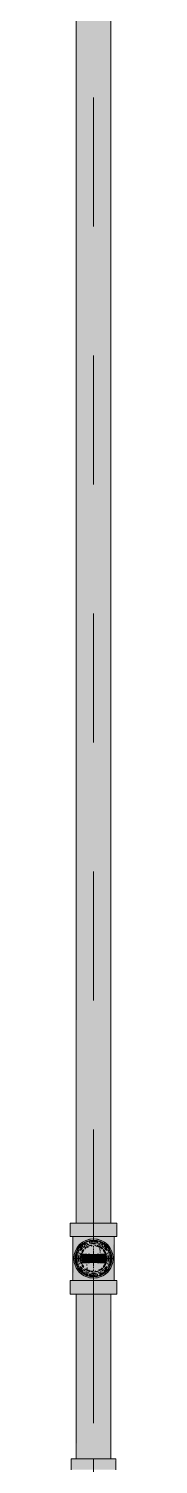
# Model space of a CAD drawing. Header units: millimetres. Extents: x -4000 to 187956, y -58990 to 162485.
# Drawn here: x 84221 to 84279, y 128197 to 129963 of the extents above; entities that cross this region are included whole.
import ezdxf

# ---------------------------------------------------------------- set-up
doc = ezdxf.new("R2010")
doc.units = ezdxf.units.MM
doc.linetypes.add('Dash 1_16_', pattern=[317.5, 158.75, -158.75])
for name, color, linetype, lineweight in [('F-SPRN', 3, 'Continuous', 9), ('P-PIPE', 3, 'Continuous', 9), ('P-PIPE-CNTR', 3, 'Continuous', 9)]:
    doc.layers.add(name, color=color, linetype=linetype, lineweight=lineweight)

# ---------------------------------------------------------------- blocks, each defined once
blk = doc.blocks.new('Sprinkler_Up - DN20-V258-FFS - TANG 1')
at = {"layer": 'F-SPRN', "transparency": 33554534}
for points in [[(-22.2, 0), (-3.9, 0.7), (-1.7, 2.9), (-1.2, 3.5), (-0.6, 4), (0.6, 4), (1.2, 3.5), (1.7, 2.9), (4.6, 0), (22.2, 0), (18, 13.1), (6.9, 21.2), (-6.9, 21.2), (-18, 13.1), (-20.5, 5.2)], [(-6.9, -21.2), (6.9, -21.2), (18, -13.1), (22.2, 0), (3.9, -0.7), (1.7, -2.9), (1.2, -3.5), (0.6, -4), (-0.6, -4), (-1.2, -3.5), (-1.7, -2.9), (-4.6, 0), (-22.2, 0), (-18, -13.1), (-12.4, -17.1)], [(0, -16.7), (4.3, -16.1), (11.8, -11.8), (16.1, -4.3), (16.1, 4.3), (11.8, 11.8), (8.3, 14.4), (0, 16.7), (-4.3, 16.1), (-11.8, 11.8), (-16.1, 4.3), (-16.1, -4.3), (-11.8, -11.8), (-8.3, -14.4)], [(0, -15.6), (7.8, -13.5), (13.5, -7.8), (15.1, -4), (15.1, 4), (13.5, 7.8), (7.8, 13.5), (0, 15.6), (-9.1, 12.5), (-11, 11), (-15.1, 4), (-15.1, -4), (-9.1, -12.5), (-7.8, -13.5)], [(-10.9, -5.5), (-10.9, 5.4), (-14.5, 5.4), (-14.5, -5.5)], [(-10.9, -5.5), (-7.7, -5.5), (-7.7, 5.4), (-10.9, 5.4)], [(0, -5.5), (0, 5.4), (-7.7, 5.4), (-7.7, -5.5)], [(0, 0), (5.7, 0), (2.9, 4.9), (-2.9, 4.9), (-5.7, 0)], [(2.9, -4.9), (5.7, 0), (-5.7, 0), (-2.9, -4.9)], [(0, 0), (4.6, 0), (0, 4.6), (-4.6, 0)], [(0, -4.6), (4.6, 0), (-4.6, 0)], [(0, -2.6), (1.3, 0), (-1.8, 0)], [(-1.3, 0), (1.8, 0), (0, 2.6)], [(7.7, -5.5), (7.7, 5.4), (0, 5.4), (0, -5.5)], [(10.9, -5.5), (10.9, 5.4), (7.7, 5.4), (7.7, -5.5)], [(14.5, -5.5), (14.5, 5.4), (10.9, 5.4), (10.9, -5.5)]]:
    blk.add_hatch(color=1, dxfattribs=at).paths.add_polyline_path(points)
at = {"layer": 'F-SPRN', "color": 1}
for p, q in [((-11.5, 5.4), (-14.5, 5.4)), ((-14.5, 5.4), (-11.3, 5.4)), ((-14.5, 5.4), (-14.5, 3.7)), ((-14.5, 3.3), (-14.5, 0)), ((-11.5, 5.4), (-11.5, 4)), ((-10.9, 1.9), (-10.9, 3.6)), ((-10.8, 5.4), (-9.1, 5.4)), ((-8.1, 5.4), (-10.8, 5.4)), ((-8.1, 5.4), (-8.1, 2.8)), ((-8.1, 2.5), (-8.1, 0.7)), ((-7.7, 4.8), (-7.7, 2.7)), ((-7.7, 4.8), (-7.7, 2.7)), ((-7.7, 2.1), (-7.7, 0.5)), ((-7.7, 2.1), (-7.7, 0.5)), ((-6.7, 5.4), (-4.7, 5.4)), ((-5.8, 3.8), (-5.8, 2.2)), ((-2.1, 0), (-2.1, 0)), ((-2.1, 0), (-2.1, -0.1)), ((0, 2.1), (-0.1, 2.1)), ((2.1, 0), (2.1, 0.1)), ((2.1, 0), (2.1, 0)), ((4.7, 5.4), (6.5, 5.4)), ((7.7, 5.4), (10.8, 5.4)), ((7.7, 5.2), (7.7, 2.7)), ((7.7, 5.2), (7.7, 2.7)), ((7.7, 2.3), (7.7, 0.5)), ((7.7, 2.3), (7.7, 0.5)), ((10.8, 5.4), (8.1, 5.4)), ((8.1, 5.4), (8.1, 2.8)), ((8.1, 2.5), (8.1, 0.4)), ((10.9, 5.4), (14.5, 5.4)), ((10.9, 3.6), (10.9, 0.2)), ((14.5, 5.4), (11.5, 5.4)), ((11.5, 5.4), (11.5, 4)), ((11.5, 3), (11.5, 0.2)), ((14.5, 5.4), (14.5, -5.5)), ((-14.5, -1.3), (-14.5, -3.7)), ((-11.1, -5.5), (-14.5, -5.5)), ((-14.5, -5.5), (-11.5, -5.5)), ((-10.9, -2.6), (-10.9, -1.3)), ((-10.8, -5.5), (-8.1, -5.5)), ((-7.8, -5.5), (-10.8, -5.5)), ((-8.1, -4.2), (-8.1, -5.5)), ((-7.7, -2.7), (-7.7, -4)), ((-7.7, -2.7), (-7.7, -4)), ((-7, -5.5), (-5.8, -5.5)), ((-4.8, -5.5), (-7, -5.5)), ((-5.8, -2.3), (-5.8, -3.8)), ((-2.1, -0.3), (-2, -0.4)), ((-2, -0.4), (-2, -0.5)), ((-2, -0.5), (-2, -0.6)), ((-2, -0.6), (-2, -0.7)), ((-2, -0.7), (-1.9, -0.7)), ((-1.9, -0.7), (-1.9, -0.8)), ((-1.9, -0.8), (-1.9, -0.9)), ((-1.9, -0.9), (-1.8, -1)), ((-1.8, -1), (-1.8, -1.1)), ((-1.8, -1), (-1.8, -1)), ((-1.8, -1.1), (-1.7, -1.2)), ((-1.7, -1.2), (-1.6, -1.3)), ((-1.7, -1.2), (-1.7, -1.2)), ((-1.6, -1.3), (-1.6, -1.4)), ((-1.6, -1.4), (-1.5, -1.4)), ((-1.5, -1.4), (-1.4, -1.5)), ((-1.4, -1.5), (-1.3, -1.6)), ((-1.4, -1.5), (-1.4, -1.5)), ((-1.3, -1.6), (-1.3, -1.7)), ((-1.3, -1.7), (-1.2, -1.7)), ((-1.2, -1.7), (-1.1, -1.7)), ((-1.1, -1.7), (-1.1, -1.8)), ((-1.1, -1.8), (-1, -1.8)), ((-1, -1.8), (-0.9, -1.9)), ((-0.9, -1.9), (-0.8, -1.9)), ((-0.8, -1.9), (-0.7, -2)), ((-0.8, -1.9), (-0.8, -1.9)), ((-0.7, -2), (-0.6, -2)), ((-0.6, -2), (-0.5, -2)), ((-0.5, -2), (-0.4, -2)), ((-0.4, -2), (-0.3, -2.1)), ((-0.4, -2), (-0.4, -2)), ((-0.3, -2.1), (-0.2, -2.1)), ((-0.2, -2.1), (-0.1, -2.1)), ((-0.1, -2.1), (0, -2.1)), ((0, -2.1), (0.1, -2.1)), ((0.1, -2.1), (0.2, -2.1)), ((0.1, -2.1), (0.1, -2.1)), ((0.2, -2.1), (0.3, -2.1)), ((0.3, -2.1), (0.4, -2)), ((0.4, -2), (0.5, -2)), ((0.5, -2), (0.6, -2)), ((0.6, -2), (0.7, -2)), ((0.6, -2), (0.6, -2)), ((0.7, -2), (0.8, -1.9)), ((0.8, -1.9), (0.9, -1.9)), ((0.9, -1.9), (1, -1.8)), ((0.9, -1.9), (0.9, -1.9)), ((1, -1.8), (1.1, -1.8)), ((1.1, -1.8), (1.2, -1.7)), ((1.2, -1.7), (1.3, -1.6)), ((1.2, -1.7), (1.2, -1.7)), ((1.3, -1.6), (1.4, -1.6)), ((1.4, -1.5), (1.5, -1.5)), ((1.4, -1.6), (1.4, -1.5)), ((1.5, -1.4), (1.6, -1.3)), ((1.5, -1.5), (1.5, -1.4)), ((1.6, -1.3), (1.7, -1.2)), ((1.6, -1.3), (1.6, -1.3)), ((1.7, -1.1), (1.8, -1.1)), ((1.7, -1.2), (1.7, -1.1)), ((1.8, -1), (1.9, -0.9)), ((1.8, -1.1), (1.8, -1)), ((1.9, -0.8), (2, -0.7)), ((1.9, -0.8), (1.9, -0.8)), ((1.9, -0.9), (1.9, -0.8)), ((2, -0.4), (2.1, -0.3)), ((2, -0.5), (2, -0.4)), ((2, -0.5), (2, -0.5)), ((2, -0.6), (2, -0.5)), ((2, -0.7), (2, -0.6)), ((2.1, -0.1), (2.1, 0)), ((2.1, -0.2), (2.1, -0.1)), ((2.1, -0.3), (2.1, -0.2)), ((7, -5.5), (4.8, -5.5)), ((5.8, -2.2), (5.8, -3.8)), ((5.8, -5.5), (7, -5.5)), ((7.7, -0.5), (7.7, -2.3)), ((7.7, -0.5), (7.7, -2.3)), ((7.7, -2.7), (7.7, -5.4)), ((7.7, -2.7), (7.7, -5.4)), ((10.8, -5.5), (7.7, -5.5)), ((8.1, -0.4), (8.1, -2.5)), ((8.1, -2.8), (8.1, -5.5)), ((8.1, -5.5), (10.8, -5.5)), ((10.9, -0.2), (10.9, -3.6)), ((14.5, -5.5), (10.9, -5.5)), ((11.5, -0.2), (11.5, -3)), ((11.5, -4), (11.5, -5.5)), ((11.5, -5.5), (14.5, -5.5))]:
    blk.add_line(p, q, dxfattribs=at)
at = {"layer": 'F-SPRN', "color": 1, "flags": 128}
for points in [[(-0.6, 2), (-0.7, 2), (-0.8, 1.9), (-0.9, 1.9), (-0.9, 1.9), (-1, 1.8), (-1.1, 1.8), (-1.2, 1.7), (-1.2, 1.7), (-1.3, 1.6), (-1.4, 1.6), (-1.4, 1.5), (-1.5, 1.5), (-1.5, 1.4), (-1.6, 1.3), (-1.6, 1.3), (-1.7, 1.2), (-1.7, 1.1), (-1.8, 1.1), (-1.8, 1), (-1.9, 0.9), (-1.9, 0.8), (-1.9, 0.8), (-2, 0.7), (-2, 0.6), (-2, 0.5), (-2, 0.5), (-2, 0.4), (-2.1, 0.3), (-2.1, 0.2), (-2.1, 0.1), (-2.1, 0)], [(-0.5, 2), (-0.6, 2), (-0.6, 2)], [(-0.1, 2.1), (-0.1, 2.1), (-0.2, 2.1), (-0.3, 2.1), (-0.4, 2), (-0.5, 2)], [(2.1, 0.1), (2.1, 0.2), (2.1, 0.2), (2.1, 0.3), (2, 0.4), (2, 0.5), (2, 0.6), (2, 0.7), (1.9, 0.7), (1.9, 0.8), (1.9, 0.9), (1.8, 1), (1.8, 1), (1.8, 1.1), (1.7, 1.2), (1.7, 1.2), (1.6, 1.3), (1.6, 1.4), (1.5, 1.4), (1.4, 1.5), (1.4, 1.5), (1.3, 1.6), (1.3, 1.7), (1.2, 1.7), (1.1, 1.7), (1.1, 1.8), (1, 1.8), (0.9, 1.9), (0.8, 1.9), (0.8, 1.9), (0.7, 2), (0.6, 2), (0.5, 2), (0.4, 2), (0.4, 2), (0.3, 2.1), (0.2, 2.1), (0.1, 2.1), (0, 2.1)], [(-2.1, -0.1), (-2.1, -0.2), (-2.1, -0.2), (-2.1, -0.3)]]:
    blk.add_lwpolyline(points, dxfattribs=at)
at = {"layer": 'F-SPRN', "color": 1}
for radius, start, end in [(22.2, 360, 180), (21.9, 108.2621, 125.7507), (21.9, 99.348, 107.901), (21.9, 90.145, 98.8503), (21.9, 72.5583, 89.4624), (21.9, 54.2493, 71.7379), (21.9, 165.6773, 179.2615), (21.9, 144.7698, 164.8151), (21.9, 126.6942, 143.2701), (16.7, 167.6802, 180), (16.7, 167.6802, 180), (16.7, 155.3879, 164.9693), (16.7, 155.3879, 164.9693), (15.6, 166.4265, 180), (15.6, 166.4265, 180), (15.6, 150.9409, 165), (15.6, 159.6139, 165), (16.7, 136.7213, 149.931), (16.7, 136.7213, 149.931), (15.6, 150.9409, 156.3845), (15.6, 138.4214, 150), (15.6, 138.4214, 150), (16.7, 123.1451, 130.5751), (16.7, 123.1451, 130.5751), (15.6, 126.205, 133.2078), (15.6, 126.205, 133.2078), (16.7, 120, 123.1451), (16.7, 120, 123.1451), (16.7, 106.5995, 120), (16.7, 106.5995, 120), (15.6, 114.4363, 119.9813), (15.6, 114.4363, 119.9813), (4.63, 155.7832, 180), (4.63, 155.7832, 180), (16.7, 96.4143, 105), (16.7, 96.4143, 105), (4.63, 109.0192, 138.2703), (4.63, 109.0192, 138.2703), (15.6, 95.5762, 100.6843), (15.6, 95.5762, 100.6843), (2.56, 109.0192, 168.8278), (2.56, 109.0192, 168.8278), (2.04, 109.0192, 180), (16.7, 83.0684, 90), (16.7, 83.0684, 90), (4.63, 17.9592, 90), (4.63, 17.9592, 90), (3.81, 57.0577, 90), (2.56, 14.5599, 90), (2.56, 14.5599, 90), (2.04, 10.4703, 90), (15.6, 75.573, 80.5892), (15.6, 75.573, 80.5892), (3.81, 16.1605, 43.8358), (15.6, 67.5614, 74.5481), (15.6, 67.5614, 74.5481), (16.7, 60, 75), (16.7, 60, 75), (15.6, 60.0187, 65.5637), (15.6, 60.0187, 65.5637), (15.6, 46.7922, 60), (15.6, 46.7922, 60), (16.7, 49.4249, 58.5819), (16.7, 49.4249, 58.5819), (15.6, 30, 41.5786), (15.6, 30, 41.5786), (16.7, 30, 43.2787), (16.7, 30, 43.2787), (21.9, 36.7299, 53.3058), (15.6, 23.6155, 29.5646), (15.6, 15, 29.5646), (15.6, 15, 20.3861), (16.7, 15, 24.6121), (16.7, 15, 24.6121), (15.6, 360, 13.6618), (15.6, 0, 13.6618), (16.7, 360, 12.3198), (16.7, 0, 12.3198), (21.9, 15.1849, 35.2302), (21.9, 0.7385, 14.3227), (22.2, 180, 360), (21.9, 180.7385, 194.3227), (21.9, 195.1849, 215.2302), (21.9, 216.7299, 233.3058), (16.7, 180, 192.3198), (16.7, 180, 192.3198), (16.7, 195.0307, 204.6121), (16.7, 195.0307, 204.6121), (15.6, 181.9082, 193.6618), (15.6, 181.9082, 193.6618), (15.6, 197.3339, 209.5646), (15.6, 197.3339, 209.5646), (16.7, 210.069, 223.2787), (16.7, 210.069, 223.2787), (15.6, 212.5472, 221.5786), (15.6, 212.5472, 221.5786), (16.7, 229.4249, 236.8549), (16.7, 229.4249, 236.8549), (15.6, 234.1666, 240), (15.6, 234.1666, 240), (16.7, 236.8549, 240), (16.7, 236.8549, 240), (16.7, 240, 255), (16.7, 240, 255), (15.6, 240.0187, 254.5481), (15.6, 240.0187, 254.5481), (4.63, 197.9592, 0), (4.63, 197.9592, 360), (15.6, 255, 267.64), (15.6, 255, 267.64), (3.81, 196.1605, 360), (2.56, 191.1677, 270), (2.56, 191.1677, 270), (2.04, 190.4703, 270), (16.7, 263.0684, 270), (16.7, 263.0684, 270), (2.04, 270, 0), (2.56, 270, 0), (2.56, 270, 360), (15.6, 275.5762, 280.6843), (15.6, 275.5762, 280.6843), (16.7, 276.4143, 285), (16.7, 276.4143, 285), (16.7, 286.5995, 300), (16.7, 286.5995, 300), (15.6, 294.4363, 299.9813), (15.6, 294.4363, 299.9813), (15.6, 300, 313.2078), (15.6, 300, 313.2078), (16.7, 301.4181, 310.5751), (16.7, 301.4181, 310.5751), (15.6, 318.4214, 330), (15.6, 318.4214, 330), (16.7, 316.7213, 330), (16.7, 316.7213, 330), (21.9, 306.6942, 323.2701), (15.6, 330.4354, 345), (15.6, 330.4354, 336.3845), (15.6, 339.6139, 345), (15.6, 346.3382, 360), (15.6, 346.3382, 360), (16.7, 335.3879, 345), (16.7, 335.3879, 345), (16.7, 347.6802, 360), (16.7, 347.6802, 360), (21.9, 324.7698, 344.8151), (21.9, 345.6773, 359.2615), (21.9, 234.9761, 251.7379), (21.9, 252.5583, 269.4624), (21.9, 270.145, 278.8503), (21.9, 279.348, 287.901), (21.9, 288.2621, 305.0239)]:
    blk.add_arc((0, 0), radius, start, end, dxfattribs=at)
blk = doc.blocks.new('Steel_Transition_Threaded_HoaPhat - Standard-V262-FFS - TANG 1')
at = {"layer": 'P-PIPE', "lineweight": 13, "transparency": 33554534}
h = blk.add_hatch(color=1, dxfattribs=at)
h.paths.add_polyline_path([(84250, 128427.6), (84255.8, 128428.4), (84264.4, 128433), (84265.9, 128434.2), (84269.5, 128438.8), (84271.7, 128444.3), (84272.5, 128450.1), (84271.7, 128455.9), (84269.5, 128461.3), (84265.9, 128466), (84261.3, 128469.6), (84255.8, 128471.8), (84250, 128472.6), (84240.9, 128470.5), (84238.7, 128469.5), (84234.1, 128466), (84230.5, 128461.3), (84228.3, 128455.9), (84227.5, 128450.1), (84228.3, 128444.3), (84230.5, 128438.8), (84235.6, 128433), (84238.8, 128430.6), (84244.2, 128428.4)])
h.paths.add_polyline_path([(84250, 128430), (84244.8, 128430.7), (84239.5, 128433), (84235.8, 128435.9), (84232.6, 128440), (84230.6, 128444.9), (84229.9, 128450.1), (84230.6, 128455.3), (84232.6, 128460.1), (84235.8, 128464.3), (84240.9, 128467.9), (84245, 128469.5), (84250, 128470.2), (84255.2, 128469.5), (84260.1, 128467.5), (84264.2, 128464.3), (84267.4, 128460.1), (84269.4, 128455.3), (84270.1, 128450.1), (84269.4, 128444.9), (84267.4, 128440), (84264.2, 128435.9), (84260.1, 128432.7), (84255.2, 128430.7)])
for points in [[(84250, 128430), (84250, 128433.7), (84241.8, 128435.9), (84235.8, 128441.9), (84233.6, 128450.1), (84235.8, 128458.3), (84241.8, 128464.3), (84250, 128466.5), (84250, 128470.2), (84240.9, 128467.9), (84240, 128467.5), (84235.8, 128464.3), (84232.6, 128460.1), (84230.6, 128455.3), (84229.9, 128450.1), (84230.6, 128444.9), (84232.6, 128440), (84235.8, 128435.9), (84240, 128432.7), (84244.8, 128430.7)], [(84250, 128431.6), (84256.7, 128433), (84259.3, 128434.1), (84263.1, 128437), (84266, 128440.8), (84267.9, 128445.3), (84268.5, 128450.1), (84267.9, 128454.9), (84266, 128459.3), (84263.1, 128463.2), (84259.3, 128466.1), (84254.8, 128468), (84250, 128468.6), (84245.2, 128468), (84240.8, 128466.1), (84236.9, 128463.2), (84234, 128459.3), (84232.1, 128454.9), (84231.5, 128450.1), (84232.1, 128445.3), (84234, 128440.8), (84236.9, 128437), (84243.3, 128433), (84245.2, 128432.2)], [(84250, 128430), (84255.2, 128430.7), (84260.5, 128433), (84264.2, 128435.9), (84267.4, 128440), (84269.4, 128444.9), (84270.1, 128450.1), (84269.4, 128455.3), (84267.4, 128460.1), (84264.2, 128464.3), (84260.1, 128467.5), (84255, 128469.5), (84250, 128469.5), (84250, 128466.5), (84258.2, 128464.3), (84264.2, 128458.3), (84266.4, 128450.1), (84264.2, 128441.9), (84258.2, 128435.9), (84250, 128433)]]:
    blk.add_hatch(color=1, dxfattribs=at).paths.add_polyline_path(points)
at = {"layer": 'P-PIPE', "color": 20, "lineweight": 13}
for radius, start, end in [(22.5, 90, 270), (22.5, 120.191, 225), (20.1, 128.8856, 148.1553), (18.5, 136.4297, 150), (18.5, 136.4297, 150), (18.5, 123.4976, 133.2041), (18.5, 123.4976, 133.2041), (20.1, 109.6859, 125.0043), (22.5, 120, 120.191), (22.5, 90, 120), (18.5, 106.819, 120), (18.5, 119.3552, 120), (18.5, 106.819, 119.3552), (16.4, 115.1607, 123.7901), (16.4, 107.4657, 111.9681), (20.1, 104.4537, 105), (20.1, 100.9975, 104.4537), (18.5, 91.4353, 103.2046), (18.5, 91.4353, 103.2046), (16.4, 96.2132, 104.6042), (20.1, 90.5246, 98.5089), (22.5, 60, 90), (22.5, 270, 90), (18.5, 78.0986, 90), (18.5, 78.0986, 90), (20.1, 75.5463, 87.9279), (18.5, 60, 75), (18.5, 60, 75), (16.4, 66.9681, 72.9388), (20.1, 75, 75.5463), (20.1, 60, 75), (16.4, 50.4733, 56.6389), (20.1, 54.9957, 60), (18.5, 46.7959, 56.5024), (18.5, 46.7959, 56.5024), (22.5, 59.809, 60), (22.5, 0, 59.809), (20.1, 31.8447, 51.1144), (18.5, 30, 43.5703), (18.5, 30, 43.5703), (20.1, 166.0499, 193.9501), (20.1, 150, 162.7449), (20.1, 197.2551, 210), (18.5, 166.5939, 180), (18.5, 166.5939, 193.4061), (18.5, 180, 193.4061), (18.5, 157.6232, 165), (18.5, 157.6232, 165), (18.5, 195, 202.3768), (18.5, 195, 202.3768), (16.4, 168.5467, 178.9063), (16.4, 184.8393, 191.4533), (16.4, 158.0319, 163.506), (16.4, 143.5463, 150), (22.5, 270, 345), (16.4, 30, 38.0319), (16.4, 338.0319, 342.8691), (16.4, 0, 8.0319), (16.4, 353.5463, 0), (18.5, 15, 22.3768), (18.5, 15, 22.3768), (18.5, 337.6232, 345), (18.5, 337.6232, 345), (20.1, 17.2551, 30), (20.1, 330, 342.7449), (18.5, 0, 13.4061), (18.5, 346.5939, 13.4061), (18.5, 346.5939, 0), (20.1, 346.0499, 13.9501), (22.5, 345, 0), (20.1, 211.8447, 231.1144), (18.5, 210, 223.5703), (18.5, 210, 223.5703), (22.5, 225, 270), (16.4, 210.6635, 216.4537), (18.5, 226.7959, 236.5024), (18.5, 226.7959, 236.5024), (20.1, 238.4086, 255), (16.4, 230.4733, 240), (18.5, 240, 248.4957), (18.5, 240, 248.4957), (16.4, 240, 246.5955), (18.5, 248.8886, 255), (18.5, 248.8886, 255), (16.4, 250.3629, 255), (20.1, 255.0607, 267.9279), (18.5, 258.0986, 270), (18.5, 258.0986, 270), (16.4, 264.1652, 268.506), (20.1, 270.5246, 278.5089), (18.5, 271.4353, 283.2046), (18.5, 271.4353, 283.2046), (16.4, 276.2132, 283.9063), (20.1, 280.9975, 285), (16.4, 287.4657, 291.9681), (18.5, 286.819, 291.1114), (18.5, 286.819, 291.1114), (16.4, 293.4045, 300), (18.5, 291.5043, 300), (18.5, 291.5043, 300), (20.1, 289.6859, 301.5914), (18.5, 303.4976, 313.2041), (18.5, 303.4976, 313.2041), (20.1, 308.8856, 328.1553), (18.5, 316.4297, 330), (18.5, 316.4297, 330)]:
    blk.add_arc((84250, 128450.1), radius, start, end, dxfattribs=at)

msp = doc.modelspace()

# ---------------------------------------------------------------- hatches: boundary and pattern name
at = {"layer": 'P-PIPE', "transparency": 33554534}
for points in [[(84239.5, 128493.7), (84250, 128493.7), (84250, 131148.9), (84228.9, 131148.9), (84229.6, 128493.7), (84235.1, 128493.7)], [(84250, 128493.7), (84271.1, 128493.7), (84270.4, 131148.9), (84250, 131148.9), (84250, 128506)], [(84235.7, 128477), (84250, 128477), (84250, 128493.7), (84221.4, 128493.7), (84222.4, 128477), (84229.8, 128477)], [(84278.6, 128477), (84277.7, 128493.7), (84250, 128493.7), (84250, 128477), (84277.7, 128477)], [(84228.1, 128423.1), (84250, 128423.1), (84250, 128428.9), (84240.8, 128431.3), (84233.9, 128436.8), (84231.7, 128439.4), (84229.2, 128446.2), (84229.2, 128454), (84233.9, 128463.4), (84237.7, 128467), (84244.3, 128470.2), (84250, 128471.2), (84250, 128477), (84224.7, 128477), (84225.6, 128423.1)], [(84250, 128426), (84256.2, 128426.8), (84262.1, 128429.2), (84267.1, 128433), (84270.9, 128438), (84273.3, 128443.8), (84274.1, 128450.1), (84273.3, 128456.3), (84270.9, 128462.1), (84263.9, 128469.5), (84262.1, 128471), (84256.2, 128473.4), (84250, 128474.2), (84240.9, 128472.2), (84236.1, 128469.5), (84233, 128467.1), (84229.1, 128462.1), (84226.7, 128456.3), (84225.9, 128450.1), (84226.7, 128443.8), (84229.1, 128438), (84233, 128433), (84237.9, 128429.2), (84243.8, 128426.8)], [(84241.7, 128435.6), (84242.8, 128437.6), (84241.7, 128441.7), (84242.8, 128445.9), (84245.8, 128449), (84257.2, 128454.3), (84258.4, 128458.4), (84257.2, 128462.6), (84255.9, 128464.3), (84250, 128466.8), (84241.7, 128464.6), (84235.5, 128458.4), (84233.3, 128450.1), (84235.5, 128441.7), (84240.9, 128436.2)], [(84250, 128433.4), (84258.4, 128435.6), (84261.8, 128438.3), (84266.1, 128445.8), (84266.1, 128454.4), (84261.8, 128461.9), (84258.4, 128464.6), (84250, 128466.8), (84245.7, 128466.2), (84238.2, 128461.9), (84233.9, 128454.4), (84233.9, 128445.8), (84238.2, 128438.3), (84241.7, 128435.6)], [(84271.9, 128423.1), (84275.3, 128423.1), (84274.4, 128477), (84250, 128477), (84250, 128471.2), (84259.2, 128468.9), (84266.1, 128463.4), (84268.3, 128460.7), (84270.8, 128454), (84270.8, 128446.2), (84266.1, 128436.8), (84262, 128433), (84255.7, 128430), (84250, 128428.9), (84250, 128423.1), (84267.9, 128423.1)], [(84222.4, 128406.4), (84250, 128406.4), (84250, 128423.1), (84221.4, 128423.1), (84221.4, 128406.4)], [(84278.6, 128406.4), (84277.7, 128423.1), (84250, 128423.1), (84250, 128406.4), (84277.7, 128406.4)], [(84244.5, 128203.5), (84250, 128203.5), (84250, 128406.4), (84228.9, 128406.4), (84229.6, 128203.5), (84239.5, 128203.5)], [(84250, 128203.5), (84271.1, 128203.5), (84270.4, 128406.4), (84250, 128406.4), (84250, 128360)], [(84223.6, 128190.2), (84277.4, 128190.2), (84276.4, 128203.5), (84222.7, 128203.5), (84222.7, 128190.2)]]:
    msp.add_hatch(color=1, dxfattribs=at).paths.add_polyline_path(points)

# ---------------------------------------------------------------- linework, layer by layer
at = {"layer": 'P-PIPE', "color": 20, "lineweight": 13}
for p, q in [((84228.9, 131148.9), (84228.9, 128493.7)), ((84271.1, 128493.7), (84271.1, 131148.9)), ((84221.4, 128493.7), (84221.4, 128477)), ((84228.8, 128493.7), (84221.4, 128493.7)), ((84250, 128493.7), (84221.4, 128493.7)), ((84228.9, 128493.7), (84229.6, 128493.7)), ((84229.7, 128493.7), (84235.1, 128493.7)), ((84235, 128493.7), (84229.8, 128493.7)), ((84235.6, 128493.7), (84264.4, 128493.7)), ((84242.6, 128493.7), (84235.7, 128493.7)), ((84250, 128493.7), (84242.6, 128493.7)), ((84257.4, 128493.7), (84250, 128493.7)), ((84278.6, 128493.7), (84250, 128493.7)), ((84264.3, 128493.7), (84257.4, 128493.7)), ((84264.9, 128493.7), (84270.3, 128493.7)), ((84270.2, 128493.7), (84265, 128493.7)), ((84270.4, 128493.7), (84271.1, 128493.7)), ((84278.6, 128493.7), (84271.2, 128493.7)), ((84278.6, 128477), (84278.6, 128493.7)), ((84221.4, 128477), (84224.6, 128477)), ((84221.4, 128477), (84250, 128477)), ((84224.7, 128477), (84224.7, 128423.1)), ((84225.6, 128477), (84224.7, 128477)), ((84225.6, 128477), (84224.7, 128477)), ((84225.5, 128477), (84229.8, 128477)), ((84228.1, 128477), (84225.6, 128477)), ((84232.1, 128477), (84225.6, 128477)), ((84232.1, 128477), (84228.1, 128477)), ((84229.8, 128477), (84234.7, 128477)), ((84234.6, 128477), (84232.1, 128477)), ((84242.6, 128477), (84232.1, 128477)), ((84237.4, 128477), (84235.6, 128477)), ((84235.7, 128477), (84240.3, 128477)), ((84240.3, 128477), (84237.4, 128477)), ((84243.4, 128477), (84250, 128477)), ((84250, 128477), (84243.5, 128477)), ((84250, 128477), (84243.5, 128477)), ((84250, 128477), (84256.6, 128477)), ((84250, 128477), (84278.6, 128477)), ((84256.5, 128477), (84250, 128477)), ((84256.5, 128477), (84250, 128477)), ((84275.3, 128477), (84257.4, 128477)), ((84258.1, 128477), (84264.3, 128477)), ((84262.6, 128477), (84258.1, 128477)), ((84264.4, 128477), (84262.6, 128477)), ((84265.3, 128477), (84270.2, 128477)), ((84267.9, 128477), (84265.4, 128477)), ((84271.9, 128477), (84267.9, 128477)), ((84270.2, 128477), (84274.5, 128477)), ((84274.4, 128477), (84271.9, 128477)), ((84275.3, 128477), (84274.4, 128477)), ((84275.3, 128423.1), (84275.3, 128477)), ((84275.4, 128477), (84278.6, 128477)), ((84233, 128433), (84233, 128433)), ((84267.1, 128433), (84267, 128433)), ((84221.4, 128423.1), (84221.4, 128406.4)), ((84224.6, 128423.1), (84221.4, 128423.1)), ((84250, 128423.1), (84221.4, 128423.1)), ((84224.7, 128423.1), (84225.6, 128423.1)), ((84224.7, 128423.1), (84242.6, 128423.1)), ((84229.8, 128423.1), (84225.5, 128423.1)), ((84225.6, 128423.1), (84228.1, 128423.1)), ((84228.1, 128423.1), (84232.1, 128423.1)), ((84234.7, 128423.1), (84229.8, 128423.1)), ((84232.1, 128423.1), (84234.6, 128423.1)), ((84235.6, 128423.1), (84237.4, 128423.1)), ((84241.9, 128423.1), (84235.7, 128423.1)), ((84237.4, 128423.1), (84241.9, 128423.1)), ((84250, 128423.1), (84243.4, 128423.1)), ((84243.5, 128423.1), (84250, 128423.1)), ((84243.5, 128423.1), (84250, 128423.1)), ((84256.6, 128423.1), (84250, 128423.1)), ((84278.6, 128423.1), (84250, 128423.1)), ((84250, 128423.1), (84256.5, 128423.1)), ((84250, 128423.1), (84256.5, 128423.1)), ((84257.4, 128423.1), (84274.4, 128423.1)), ((84264.3, 128423.1), (84258.1, 128423.1)), ((84258.1, 128423.1), (84262.6, 128423.1)), ((84262.6, 128423.1), (84264.4, 128423.1)), ((84270.2, 128423.1), (84265.3, 128423.1)), ((84265.4, 128423.1), (84267.9, 128423.1)), ((84267.9, 128423.1), (84271.9, 128423.1)), ((84274.5, 128423.1), (84270.2, 128423.1)), ((84271.9, 128423.1), (84274.4, 128423.1)), ((84274.4, 128423.1), (84275.3, 128423.1)), ((84274.4, 128423.1), (84275.3, 128423.1)), ((84278.6, 128423.1), (84275.4, 128423.1)), ((84278.6, 128406.4), (84278.6, 128423.1)), ((84221.4, 128406.4), (84228.8, 128406.4)), ((84221.4, 128406.4), (84250, 128406.4)), ((84228.9, 128406.4), (84228.9, 128203.5)), ((84229.6, 128406.4), (84228.9, 128406.4)), ((84235.1, 128406.4), (84229.7, 128406.4)), ((84229.8, 128406.4), (84235, 128406.4)), ((84264.4, 128406.4), (84235.6, 128406.4)), ((84235.7, 128406.4), (84242.6, 128406.4)), ((84242.6, 128406.4), (84250, 128406.4)), ((84250, 128406.4), (84257.4, 128406.4)), ((84250, 128406.4), (84278.6, 128406.4)), ((84257.4, 128406.4), (84264.3, 128406.4)), ((84270.3, 128406.4), (84264.9, 128406.4)), ((84265, 128406.4), (84270.2, 128406.4)), ((84271.1, 128406.4), (84270.4, 128406.4)), ((84271.1, 128203.5), (84271.1, 128406.4)), ((84271.2, 128406.4), (84278.6, 128406.4)), ((84222.7, 128203.5), (84222.7, 128190.2)), ((84277.4, 128203.5), (84222.7, 128203.5)), ((84228.7, 128203.5), (84222.7, 128203.5)), ((84228.9, 128203.5), (84229.6, 128203.5)), ((84231.7, 128203.5), (84268.3, 128203.5)), ((84236.3, 128203.5), (84231.7, 128203.5)), ((84242.9, 128203.5), (84236.3, 128203.5)), ((84250, 128203.5), (84242.9, 128203.5)), ((84257.1, 128203.5), (84250, 128203.5)), ((84263.7, 128203.5), (84257.1, 128203.5)), ((84268.4, 128203.5), (84263.7, 128203.5)), ((84270.4, 128203.5), (84271.1, 128203.5)), ((84277.4, 128203.5), (84271.3, 128203.5)), ((84277.4, 128190.2), (84277.4, 128203.5))]:
    msp.add_line(p, q, dxfattribs=at)
for radius, start, end in [(24.1, 90, 225), (24.1, 90, 270), (21.1, 150, 154.6013), (21.1, 137.2293, 141.8404), (21.1, 128.0211, 135), (21.1, 115.5402, 125.8689), (21.1, 99.731, 105), (21.1, 90, 98.0211), (24.1, 315, 90), (24.1, 270, 90), (21.1, 83.0211, 87.7707), (21.1, 75, 81.9292), (21.1, 62.2293, 67.9794), (21.1, 54.1311, 60), (21.1, 38.1596, 51.9789), (21.1, 25.3987, 30), (21.1, 173.0708, 177.9758), (21.1, 182.0242, 194.2622), (21.1, 165.7378, 173.0211), (21.1, 158.0211, 165), (21.1, 195, 203.0211), (21.1, 336.9789, 345), (21.1, 15, 21.9789), (21.1, 345.7378, 357.7452), (21.1, 2.0242, 12.7707), (21.1, 206.4435, 210), (21.1, 213.8363, 218.0211), (24.1, 225.072, 270), (21.1, 219.3488, 233.0211), (21.1, 234.4309, 245.5764), (21.1, 246.9789, 251.1321), (21.1, 255, 270), (24.1, 270, 314.928), (21.1, 270, 276.9789), (21.1, 279.731, 285), (21.1, 291.9789, 305.5691), (21.1, 306.9789, 321.8404), (21.1, 330, 334.6013)]:
    msp.add_arc((84250, 128450.1), radius, start, end, dxfattribs=at)
at = {"layer": 'P-PIPE', "color": 1}
for centre, radius, start, end in [((84250, 128458.4), 8.35, 69.0027, 79.2369), ((84250, 128458.4), 8.35, 20.1285, 29.0413), ((84250, 128458.4), 8.35, 8.0385, 17.9918), ((84250, 128450.1), 16.7, 46.0317, 57.203), ((84250, 128450.1), 16.7, 39.3092, 45.2846), ((84250, 128450.1), 16.7, 32.3031, 39.2955), ((84250, 128450.1), 16.7, 170.1108, 177.203), ((84250, 128450.1), 16.7, 182.797, 189.8892), ((84250, 128450.1), 16.7, 190.2154, 195.2487), ((84250, 128450.1), 16.7, 157.579, 164.2722), ((84250, 128441.7), 8.35, 172.0327, 181.5407), ((84250, 128441.7), 8.35, 131.0366, 150), ((84250, 128441.7), 8.35, 115.6806, 125.5287), ((84250, 128441.7), 8.35, 100.6842, 114.0387), ((84250, 128441.7), 8.35, 90, 100.6842), ((84250, 128458.4), 8.35, 270, 280.6842), ((84250, 128458.4), 8.35, 316.3183, 330), ((84250, 128458.4), 8.35, 352.2824, 1.6717), ((84250, 128450.1), 16.7, 23.314, 31.0974), ((84250, 128450.1), 16.7, 328.9026, 336.686), ((84250, 128450.1), 16.7, 16.9375, 22.421), ((84250, 128450.1), 16.7, 337.2636, 343.0625), ((84250, 128450.1), 16.7, 4.3093, 9.8892), ((84250, 128441.7), 8.35, 199.9004, 209.0413), ((84250, 128441.7), 8.35, 226.6998, 237.8461), ((84250, 128441.7), 8.35, 249.0027, 259.2369), ((84250, 128450.1), 16.7, 264.6626, 273.5288), ((84250, 128450.1), 16.7, 308.1274, 313.9683), ((84250, 128450.1), 16.7, 314.7154, 320.6908)]:
    msp.add_arc(centre, radius, start, end, dxfattribs=at)
at = {"layer": 'P-PIPE-CNTR', "color": 1, "linetype": 'Dash 1_16_'}
for p, q in [((84250, 131148.9), (84250, 128493.7)), ((84250, 131148.9), (84250, 128493.7)), ((84250, 128472.6), (84250, 128475.1)), ((84250, 128471.2), (84250, 128472.6)), ((84250, 128463.6), (84250, 128465.2)), ((84250, 128459.8), (84250, 128462.6)), ((84225, 128450.1), (84227.5, 128450.1)), ((84227.8, 128450.1), (84231.5, 128450.1)), ((84231.5, 128450.1), (84233.3, 128450.1)), ((84236.9, 128450.1), (84240.4, 128450.1)), ((84240.9, 128450.1), (84242.3, 128450.1)), ((84245.4, 128450.1), (84247.6, 128450.1)), ((84248.7, 128450.1), (84250, 128450.1)), ((84250, 128455.5), (84250, 128459.1)), ((84250, 128452.6), (84250, 128454.3)), ((84250, 128450.1), (84250, 128452.1)), ((84250, 128448), (84250, 128450.1)), ((84250, 128450.1), (84251.3, 128450.1)), ((84250, 128445.9), (84250, 128447.5)), ((84250, 128441.1), (84250, 128444.6)), ((84251.8, 128450.1), (84254.6, 128450.1)), ((84255.7, 128450.1), (84263.5, 128450.1)), ((84266.4, 128450.1), (84268.5, 128450.1)), ((84268.5, 128450.1), (84272.2, 128450.1)), ((84272.5, 128450.1), (84275, 128450.1)), ((84250, 128438.1), (84250, 128440.4)), ((84250, 128435), (84250, 128436.5)), ((84250, 128430), (84250, 128431.6)), ((84250, 128427.6), (84250, 128428.9)), ((84250, 128425.1), (84250, 128427.6)), ((84250, 128406.4), (84250, 128203.5)), ((84250, 128406.4), (84250, 128203.5))]:
    msp.add_line(p, q, dxfattribs=at)
at = {"layer": 'P-PIPE-CNTR', "color": 20, "lineweight": 13}
for p, q in [((84250, 128474.2), (84250, 128493.7)), ((84250, 128471.2), (84250, 128472.6)), ((84250, 128463.6), (84250, 128465.2)), ((84250, 128459.8), (84250, 128462.6)), ((84250, 128455.5), (84250, 128459.1)), ((84250, 128452.6), (84250, 128454.3)), ((84250, 128450.1), (84250, 128452.1)), ((84250, 128448), (84250, 128450.1)), ((84250, 128445.9), (84250, 128447.5)), ((84250, 128441.1), (84250, 128443.6)), ((84250, 128438.1), (84250, 128440.4)), ((84250, 128435), (84250, 128436.5)), ((84250, 128430), (84250, 128431.6)), ((84250, 128427.6), (84250, 128428.9)), ((84250, 128426), (84250, 128427.6)), ((84250, 128406.4), (84250, 128426)), ((84250, 128203.5), (84250, 128154.5))]:
    msp.add_line(p, q, dxfattribs=at)

# ---------------------------------------------------------------- block references
at = {"layer": 'F-SPRN', "color": 1}
msp.add_blockref('Sprinkler_Up - DN20-V258-FFS - TANG 1', (84250, 128450.1), dxfattribs=at)
at = {"layer": 'P-PIPE', "color": 20, "lineweight": 13}
msp.add_blockref('Steel_Transition_Threaded_HoaPhat - Standard-V262-FFS - TANG 1', (0, 0), dxfattribs=at)

doc.saveas('drawing.dxf')
